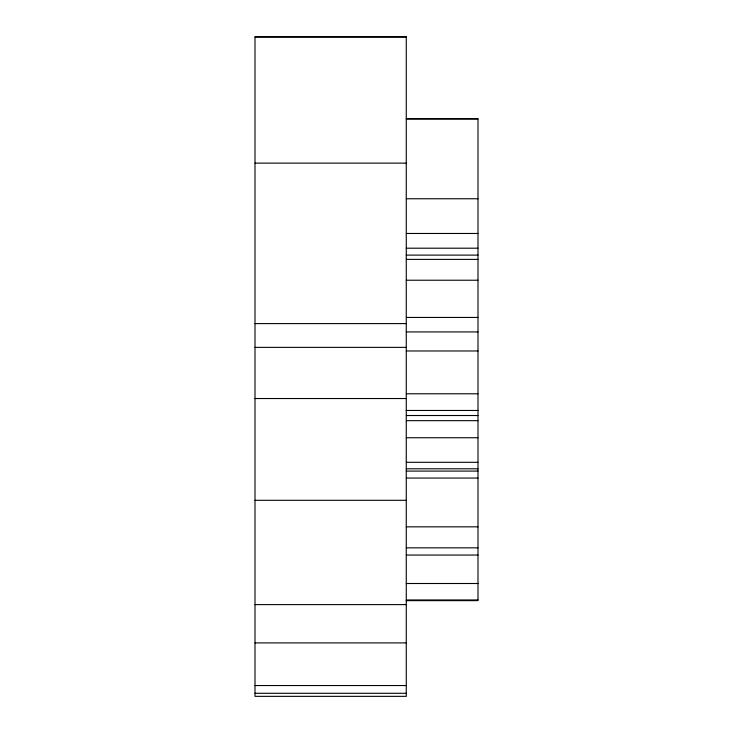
<?xml version="1.0" encoding="UTF-8"?>
<svg xmlns="http://www.w3.org/2000/svg" width="733" height="733" viewBox="0 0 733 733"><rect width="100%" height="100%" fill="white"/><g stroke="black" fill="none" stroke-linecap="round" stroke-linejoin="round"><path stroke-width="1.1" d="M255.002 37.136L406.274 37.136M406.274 118.773L477.998 118.773L477.998 600.639L406.274 600.639M406.274 118.92L477.998 118.92M255.002 163.129L406.274 163.129M406.274 198.762L477.998 198.762M406.274 233.47L477.998 233.47M406.274 248.203L477.998 248.203M406.274 255.111L477.998 255.111M406.274 259.381L477.998 259.381M406.274 280.226L477.998 280.226M406.274 317.444L477.998 317.444M255.002 323.601L406.274 323.601M406.274 331.93L477.998 331.93M255.002 347.369L406.274 347.369M406.274 350.97L477.998 350.97M406.274 393.786L477.998 393.786M255.002 398.532L406.274 398.532M406.274 410.471L477.998 410.471M406.274 415.519L477.998 415.519M406.274 420.669L477.998 420.669M406.274 437.738L477.998 437.738M406.274 462.303L477.998 462.303M406.274 468.79L477.998 468.79M406.274 471.09L477.998 471.09M406.274 478.063L477.998 478.063M255.002 500.309L406.274 500.309M406.274 526.835L477.998 526.835M406.274 547.835L477.998 547.835M406.274 555.046L477.998 555.046M406.274 583.505L477.998 583.505M406.274 599.96L477.998 599.96M255.002 604.615L406.274 604.615M255.002 642.905L406.274 642.905M255.002 685.538L406.274 685.538M255.002 693.29L406.274 693.29M406.274 36.65L255.002 36.65L255.002 696.35L406.274 696.35L406.274 36.65"/></g></svg>
